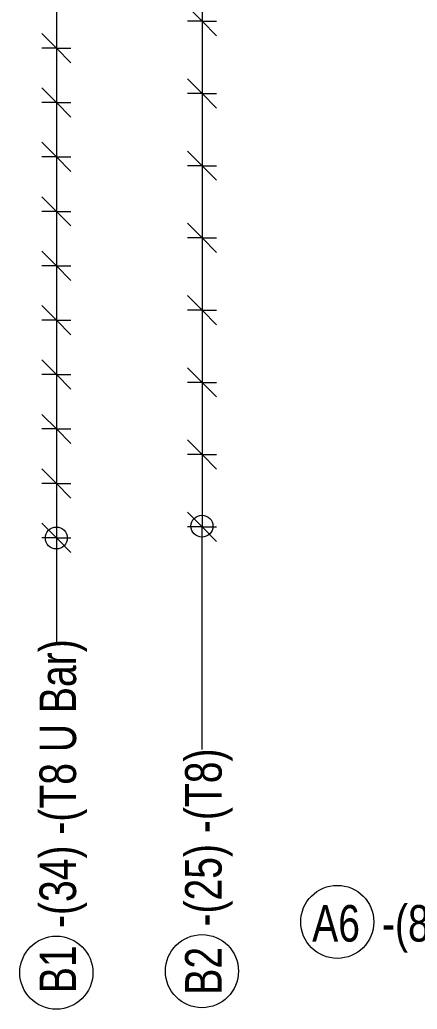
# Model space of a CAD drawing. Header units: millimetres. Extents: x -14563 to 6741, y -2784 to 21137.
# Drawn here: x -14426 to -13339, y -2615 to 93 of the extents above; entities that cross this region are included whole.
import ezdxf

# ---------------------------------------------------------------- set-up
doc = ezdxf.new("R2010")
doc.units = ezdxf.units.MM
for name, color, linetype, lineweight in [('A-ANNO-DIMS', 211, 'Continuous', 9), ('A-ANNO-DIMS-40', 211, 'Continuous', 9), ('S-RBAR-IDEN', 171, 'Continuous', 9)]:
    doc.layers.add(name, color=color, linetype=linetype, lineweight=lineweight)
doc.styles.add('Arial_1', font='arial.ttf', dxfattribs={"height": 95.25})
doc.styles.add('Nirmala UI Semilight', font='NirmalaS.ttf', dxfattribs={"width": 0.8, "height": 100})
doc.dimstyles.new('Arrow_Filled_-_2_5_NI_UI', dxfattribs={"dimscale": 304.8, "dimtxt": 104.736395, "dimasz": 0.262467, "dimexe": 0.131234, "dimexo": 0.0625, "dimgap": 0.131234, "dimtad": 1, "dimdec": 4, "dimzin": 0, "dimdsep": 46, "dimtxsty": 'Nirmala UI Semilight', "dimblk1": 'OBLIQUE', "dimblk2": 'OBLIQUE', "dimsah": 1, "dimcen": 0.09, "dimazin": 0, "dimtfac": 1, "dimtdec": 4, "dimtix": 1, "dimtmove": 0, "dimatfit": 3, "dimfxl": 0.131234, "dimfxlon": 1, "dimtvp": 1, "dimtolj": 1, "dimtzin": 0, "dimarcsym": 2})
doc.dimstyles.new('Arrow_Filled_-_2_5_NI_UI_1', dxfattribs={"dimscale": 304.8, "dimtxt": 104.736395, "dimasz": 0.262467, "dimexe": 0.131234, "dimexo": 0.0625, "dimgap": 0.131234, "dimtad": 1, "dimdec": 4, "dimzin": 0, "dimdsep": 46, "dimtxsty": 'Arial_1', "dimblk1": 'OBLIQUE', "dimblk2": 'OBLIQUE', "dimsah": 1, "dimcen": 0.09, "dimazin": 0, "dimtfac": 1, "dimtdec": 4, "dimtix": 1, "dimtmove": 0, "dimatfit": 3, "dimfxl": 0.131234, "dimfxlon": 1, "dimtvp": 1, "dimtolj": 1, "dimtzin": 0, "dimarcsym": 2})

# ---------------------------------------------------------------- blocks, each defined once
blk = doc.blocks.new('DIMBLOCK17-Elevation Front Copy 1')
at = {"layer": 'A-ANNO-DIMS-40'}
for p, q in [((-13927.6, 286.7), (-13967.6, 326.7)), ((-13927.6, 286.7), (-13967.6, 286.7)), ((-13927.6, 286.7), (-13927.6, 89)), ((-13927.6, 286.7), (-13887.6, 246.7)), ((-13927.6, 286.7), (-13887.6, 286.7)), ((-13927.6, 89), (-13967.6, 129)), ((-13927.6, 89), (-13967.6, 89)), ((-13927.6, 89), (-13887.6, 49)), ((-13927.6, 89), (-13887.6, 89))]:
    blk.add_line(p, q, dxfattribs=at)
blk = doc.blocks.new('_Oblique')
at = {"color": 0, "linetype": 'ByBlock', "lineweight": -2}
blk.add_line((-0.5, -0.5), (0.5, 0.5), dxfattribs=at)
blk = doc.blocks.new('DIMBLOCK18-Elevation Front Copy 1')
at = {"layer": 'A-ANNO-DIMS-40'}
for p, q in [((-13927.6, 89), (-13967.6, 129)), ((-13927.6, 89), (-13967.6, 89)), ((-13927.6, 89), (-13927.6, -108.8)), ((-13927.6, 89), (-13887.6, 49)), ((-13927.6, 89), (-13887.6, 89)), ((-13927.6, -108.8), (-13967.6, -68.8)), ((-13927.6, -108.8), (-13967.6, -108.8)), ((-13927.6, -108.8), (-13887.6, -148.8)), ((-13927.6, -108.8), (-13887.6, -108.8))]:
    blk.add_line(p, q, dxfattribs=at)
blk = doc.blocks.new('DIMBLOCK19-Elevation Front Copy 1')
at = {"layer": 'A-ANNO-DIMS-40'}
for p, q in [((-13927.6, -108.8), (-13967.6, -68.8)), ((-13927.6, -108.8), (-13967.6, -108.8)), ((-13927.6, -108.8), (-13927.6, -306.5)), ((-13927.6, -108.8), (-13887.6, -148.8)), ((-13927.6, -108.8), (-13887.6, -108.8)), ((-13927.6, -306.5), (-13967.6, -266.5)), ((-13927.6, -306.5), (-13967.6, -306.5)), ((-13927.6, -306.5), (-13887.6, -346.5)), ((-13927.6, -306.5), (-13887.6, -306.5))]:
    blk.add_line(p, q, dxfattribs=at)
blk = doc.blocks.new('DIMBLOCK20-Elevation Front Copy 1')
at = {"layer": 'A-ANNO-DIMS-40'}
for p, q in [((-13927.6, -306.5), (-13967.6, -266.5)), ((-13927.6, -306.5), (-13967.6, -306.5)), ((-13927.6, -306.5), (-13927.6, -504.2)), ((-13927.6, -306.5), (-13887.6, -346.5)), ((-13927.6, -306.5), (-13887.6, -306.5)), ((-13927.6, -504.2), (-13967.6, -464.2)), ((-13927.6, -504.2), (-13967.6, -504.2)), ((-13927.6, -504.2), (-13887.6, -544.2)), ((-13927.6, -504.2), (-13887.6, -504.2))]:
    blk.add_line(p, q, dxfattribs=at)
blk = doc.blocks.new('DIMBLOCK21-Elevation Front Copy 1')
at = {"layer": 'A-ANNO-DIMS-40'}
for p, q in [((-13927.6, -504.2), (-13967.6, -464.2)), ((-13927.6, -504.2), (-13967.6, -504.2)), ((-13927.6, -504.2), (-13927.6, -701.9)), ((-13927.6, -504.2), (-13887.6, -544.2)), ((-13927.6, -504.2), (-13887.6, -504.2)), ((-13927.6, -701.9), (-13967.6, -661.9)), ((-13927.6, -701.9), (-13967.6, -701.9)), ((-13927.6, -701.9), (-13887.6, -741.9)), ((-13927.6, -701.9), (-13887.6, -701.9))]:
    blk.add_line(p, q, dxfattribs=at)
blk = doc.blocks.new('DIMBLOCK22-Elevation Front Copy 1')
at = {"layer": 'A-ANNO-DIMS-40'}
for p, q in [((-13927.6, -701.9), (-13967.6, -661.9)), ((-13927.6, -701.9), (-13967.6, -701.9)), ((-13927.6, -701.9), (-13927.6, -899.6)), ((-13927.6, -701.9), (-13887.6, -741.9)), ((-13927.6, -701.9), (-13887.6, -701.9)), ((-13927.6, -899.6), (-13967.6, -859.6)), ((-13927.6, -899.6), (-13967.6, -899.6)), ((-13927.6, -899.6), (-13887.6, -939.6)), ((-13927.6, -899.6), (-13887.6, -899.6))]:
    blk.add_line(p, q, dxfattribs=at)
blk = doc.blocks.new('DIMBLOCK23-Elevation Front Copy 1')
at = {"layer": 'A-ANNO-DIMS-40'}
for p, q in [((-13927.6, -899.6), (-13967.6, -859.6)), ((-13927.6, -899.6), (-13967.6, -899.6)), ((-13927.6, -899.6), (-13927.6, -1097.3)), ((-13927.6, -899.6), (-13887.6, -939.6)), ((-13927.6, -899.6), (-13887.6, -899.6)), ((-13927.6, -1097.3), (-13967.6, -1057.3)), ((-13927.6, -1097.3), (-13967.6, -1097.3)), ((-13927.6, -1097.3), (-13887.6, -1137.3)), ((-13927.6, -1097.3), (-13887.6, -1097.3))]:
    blk.add_line(p, q, dxfattribs=at)
blk = doc.blocks.new('DIMBLOCK24-Elevation Front Copy 1')
at = {"layer": 'A-ANNO-DIMS-40'}
for p, q in [((-13927.6, -1097.3), (-13967.6, -1057.3)), ((-13927.6, -1097.3), (-13967.6, -1097.3)), ((-13927.6, -1097.3), (-13927.6, -1295)), ((-13927.6, -1097.3), (-13887.6, -1137.3)), ((-13927.6, -1097.3), (-13887.6, -1097.3)), ((-13927.6, -1295), (-13967.6, -1255)), ((-13927.6, -1295), (-13967.6, -1295)), ((-13927.6, -1295), (-13887.6, -1335)), ((-13927.6, -1295), (-13887.6, -1295))]:
    blk.add_line(p, q, dxfattribs=at)
blk = doc.blocks.new('DIMBLOCK25-Elevation Front Copy 1')
at = {"layer": 'A-ANNO-DIMS-40'}
for p, q in [((-13927.6, 3450), (-13967.6, 3490)), ((-13927.6, 3450), (-13967.6, 3450)), ((-13927.6, 3450), (-13927.6, -1295)), ((-13927.6, 3450), (-13927.6, 3252.3)), ((-13927.6, 3450), (-13887.6, 3410)), ((-13927.6, 3450), (-13887.6, 3450)), ((-13927.6, 3252.3), (-13967.6, 3292.3)), ((-13927.6, 3252.3), (-13967.6, 3252.3)), ((-13927.6, 3252.3), (-13927.6, 3054.6)), ((-13927.6, 3252.3), (-13887.6, 3212.3)), ((-13927.6, 3252.3), (-13887.6, 3252.3)), ((-13927.6, 3054.6), (-13967.6, 3094.6)), ((-13927.6, 3054.6), (-13967.6, 3054.6)), ((-13927.6, 3054.6), (-13927.6, 2856.9)), ((-13927.6, 3054.6), (-13887.6, 3014.6)), ((-13927.6, 3054.6), (-13887.6, 3054.6)), ((-13927.6, 2856.9), (-13967.6, 2896.9)), ((-13927.6, 2856.9), (-13967.6, 2856.9)), ((-13927.6, 2856.9), (-13927.6, 2659.2)), ((-13927.6, 2856.9), (-13887.6, 2816.9)), ((-13927.6, 2856.9), (-13887.6, 2856.9)), ((-13927.6, 2659.2), (-13967.6, 2699.2)), ((-13927.6, 2659.2), (-13967.6, 2659.2)), ((-13927.6, 2659.2), (-13927.6, 2461.5)), ((-13927.6, 2659.2), (-13887.6, 2619.2)), ((-13927.6, 2659.2), (-13887.6, 2659.2)), ((-13927.6, 2461.5), (-13967.6, 2501.5)), ((-13927.6, 2461.5), (-13967.6, 2461.5)), ((-13927.6, 2461.5), (-13927.6, 2263.7)), ((-13927.6, 2461.5), (-13887.6, 2421.5)), ((-13927.6, 2461.5), (-13887.6, 2461.5)), ((-13927.6, 2263.7), (-13967.6, 2303.7)), ((-13927.6, 2263.7), (-13967.6, 2263.7)), ((-13927.6, 2263.7), (-13927.6, 2066)), ((-13927.6, 2263.7), (-13887.6, 2223.7)), ((-13927.6, 2263.7), (-13887.6, 2263.7)), ((-13927.6, 2066), (-13967.6, 2106)), ((-13927.6, 2066), (-13967.6, 2066)), ((-13927.6, 2066), (-13927.6, 1868.3)), ((-13927.6, 2066), (-13887.6, 2026)), ((-13927.6, 2066), (-13887.6, 2066)), ((-13927.6, 1868.3), (-13967.6, 1908.3)), ((-13927.6, 1868.3), (-13967.6, 1868.3)), ((-13927.6, 1868.3), (-13927.6, 1670.6)), ((-13927.6, 1868.3), (-13887.6, 1828.3)), ((-13927.6, 1868.3), (-13887.6, 1868.3)), ((-13927.6, 1670.6), (-13967.6, 1710.6)), ((-13927.6, 1670.6), (-13967.6, 1670.6)), ((-13927.6, 1670.6), (-13927.6, 1472.9)), ((-13927.6, 1670.6), (-13887.6, 1630.6)), ((-13927.6, 1670.6), (-13887.6, 1670.6)), ((-13927.6, 1472.9), (-13967.6, 1512.9)), ((-13927.6, 1472.9), (-13967.6, 1472.9)), ((-13927.6, 1472.9), (-13927.6, 1275.2)), ((-13927.6, 1472.9), (-13887.6, 1432.9)), ((-13927.6, 1472.9), (-13887.6, 1472.9)), ((-13927.6, 1275.2), (-13967.6, 1315.2)), ((-13927.6, 1275.2), (-13967.6, 1275.2)), ((-13927.6, 1275.2), (-13927.6, 1077.5)), ((-13927.6, 1275.2), (-13887.6, 1235.2)), ((-13927.6, 1275.2), (-13887.6, 1275.2)), ((-13927.6, 1077.5), (-13967.6, 1117.5)), ((-13927.6, 1077.5), (-13967.6, 1077.5)), ((-13927.6, 1077.5), (-13927.6, 879.8)), ((-13927.6, 1077.5), (-13887.6, 1037.5)), ((-13927.6, 1077.5), (-13887.6, 1077.5)), ((-13927.6, 879.8), (-13967.6, 919.8)), ((-13927.6, 879.8), (-13967.6, 879.8)), ((-13927.6, 879.8), (-13927.6, 682.1)), ((-13927.6, 879.8), (-13887.6, 839.8)), ((-13927.6, 879.8), (-13887.6, 879.8)), ((-13927.6, 682.1), (-13967.6, 722.1)), ((-13927.6, 682.1), (-13967.6, 682.1)), ((-13927.6, 682.1), (-13927.6, 484.4)), ((-13927.6, 682.1), (-13887.6, 642.1)), ((-13927.6, 682.1), (-13887.6, 682.1)), ((-13927.6, 484.4), (-13967.6, 524.4)), ((-13927.6, 484.4), (-13967.6, 484.4)), ((-13927.6, 484.4), (-13927.6, 286.7)), ((-13927.6, 484.4), (-13887.6, 444.4)), ((-13927.6, 484.4), (-13887.6, 484.4)), ((-13927.6, 286.7), (-13967.6, 326.7)), ((-13927.6, 286.7), (-13967.6, 286.7)), ((-13927.6, 286.7), (-13927.6, 89)), ((-13927.6, 286.7), (-13887.6, 246.7)), ((-13927.6, 286.7), (-13887.6, 286.7)), ((-13927.6, 89), (-13967.6, 129)), ((-13927.6, 89), (-13967.6, 89)), ((-13927.6, 89), (-13927.6, -108.8)), ((-13927.6, 89), (-13887.6, 49)), ((-13927.6, 89), (-13887.6, 89)), ((-13927.6, -108.8), (-13967.6, -68.8)), ((-13927.6, -108.8), (-13967.6, -108.8)), ((-13927.6, -108.8), (-13927.6, -306.5)), ((-13927.6, -108.8), (-13887.6, -148.8)), ((-13927.6, -108.8), (-13887.6, -108.8)), ((-13927.6, -306.5), (-13967.6, -266.5)), ((-13927.6, -306.5), (-13967.6, -306.5)), ((-13927.6, -306.5), (-13927.6, -504.2)), ((-13927.6, -306.5), (-13887.6, -346.5)), ((-13927.6, -306.5), (-13887.6, -306.5)), ((-13927.6, -504.2), (-13967.6, -464.2)), ((-13927.6, -504.2), (-13967.6, -504.2)), ((-13927.6, -504.2), (-13927.6, -701.9)), ((-13927.6, -504.2), (-13887.6, -544.2)), ((-13927.6, -504.2), (-13887.6, -504.2)), ((-13927.6, -701.9), (-13967.6, -661.9)), ((-13927.6, -701.9), (-13967.6, -701.9)), ((-13927.6, -701.9), (-13927.6, -899.6)), ((-13927.6, -701.9), (-13887.6, -741.9)), ((-13927.6, -701.9), (-13887.6, -701.9)), ((-13927.6, -899.6), (-13967.6, -859.6)), ((-13927.6, -899.6), (-13967.6, -899.6)), ((-13927.6, -899.6), (-13927.6, -1097.3)), ((-13927.6, -899.6), (-13887.6, -939.6)), ((-13927.6, -899.6), (-13887.6, -899.6)), ((-13927.6, -1097.3), (-13967.6, -1057.3)), ((-13927.6, -1097.3), (-13967.6, -1097.3)), ((-13927.6, -1097.3), (-13927.6, -1295)), ((-13927.6, -1097.3), (-13887.6, -1137.3)), ((-13927.6, -1097.3), (-13887.6, -1097.3)), ((-13927.6, -1295), (-13967.6, -1255)), ((-13927.6, -1295), (-13967.6, -1295)), ((-13927.6, -1295), (-13887.6, -1335)), ((-13927.6, -1295), (-13887.6, -1295))]:
    blk.add_line(p, q, dxfattribs=at)
blk = doc.blocks.new('_None')
blk = doc.blocks.new('DIMBLOCK49-Elevation Front Copy 1')
at = {"layer": 'A-ANNO-DIMS-40'}
for p, q in [((-14326.1, 164.4), (-14366.1, 204.4)), ((-14326.1, 164.4), (-14366.1, 164.4)), ((-14326.1, 164.4), (-14326.1, 15.5)), ((-14326.1, 164.4), (-14286.1, 124.4)), ((-14326.1, 164.4), (-14286.1, 164.4)), ((-14326.1, 15.5), (-14366.1, 55.5)), ((-14326.1, 15.5), (-14366.1, 15.5)), ((-14326.1, 15.5), (-14286.1, -24.5)), ((-14326.1, 15.5), (-14286.1, 15.5))]:
    blk.add_line(p, q, dxfattribs=at)
blk = doc.blocks.new('DIMBLOCK50-Elevation Front Copy 1')
at = {"layer": 'A-ANNO-DIMS-40'}
for p, q in [((-14326.1, 15.5), (-14366.1, 55.5)), ((-14326.1, 15.5), (-14366.1, 15.5)), ((-14326.1, 15.5), (-14326.1, -133.5)), ((-14326.1, 15.5), (-14286.1, -24.5)), ((-14326.1, 15.5), (-14286.1, 15.5)), ((-14326.1, -133.5), (-14366.1, -93.5)), ((-14326.1, -133.5), (-14366.1, -133.5)), ((-14326.1, -133.5), (-14286.1, -173.5)), ((-14326.1, -133.5), (-14286.1, -133.5))]:
    blk.add_line(p, q, dxfattribs=at)
blk = doc.blocks.new('DIMBLOCK51-Elevation Front Copy 1')
at = {"layer": 'A-ANNO-DIMS-40'}
for p, q in [((-14326.1, -133.5), (-14366.1, -93.5)), ((-14326.1, -133.5), (-14366.1, -133.5)), ((-14326.1, -133.5), (-14326.1, -282.4)), ((-14326.1, -133.5), (-14286.1, -173.5)), ((-14326.1, -133.5), (-14286.1, -133.5)), ((-14326.1, -282.4), (-14366.1, -242.4)), ((-14326.1, -282.4), (-14366.1, -282.4)), ((-14326.1, -282.4), (-14286.1, -322.4)), ((-14326.1, -282.4), (-14286.1, -282.4))]:
    blk.add_line(p, q, dxfattribs=at)
blk = doc.blocks.new('DIMBLOCK52-Elevation Front Copy 1')
at = {"layer": 'A-ANNO-DIMS-40'}
for p, q in [((-14326.1, -282.4), (-14366.1, -242.4)), ((-14326.1, -282.4), (-14366.1, -282.4)), ((-14326.1, -282.4), (-14326.1, -431.4)), ((-14326.1, -282.4), (-14286.1, -322.4)), ((-14326.1, -282.4), (-14286.1, -282.4)), ((-14326.1, -431.4), (-14366.1, -391.4)), ((-14326.1, -431.4), (-14366.1, -431.4)), ((-14326.1, -431.4), (-14286.1, -471.4)), ((-14326.1, -431.4), (-14286.1, -431.4))]:
    blk.add_line(p, q, dxfattribs=at)
blk = doc.blocks.new('DIMBLOCK53-Elevation Front Copy 1')
at = {"layer": 'A-ANNO-DIMS-40'}
for p, q in [((-14326.1, -431.4), (-14366.1, -391.4)), ((-14326.1, -431.4), (-14366.1, -431.4)), ((-14326.1, -431.4), (-14326.1, -580.3)), ((-14326.1, -431.4), (-14286.1, -471.4)), ((-14326.1, -431.4), (-14286.1, -431.4)), ((-14326.1, -580.3), (-14366.1, -540.3)), ((-14326.1, -580.3), (-14366.1, -580.3)), ((-14326.1, -580.3), (-14286.1, -620.3)), ((-14326.1, -580.3), (-14286.1, -580.3))]:
    blk.add_line(p, q, dxfattribs=at)
blk = doc.blocks.new('DIMBLOCK54-Elevation Front Copy 1')
at = {"layer": 'A-ANNO-DIMS-40'}
for p, q in [((-14326.1, -580.3), (-14366.1, -540.3)), ((-14326.1, -580.3), (-14366.1, -580.3)), ((-14326.1, -580.3), (-14326.1, -729.2)), ((-14326.1, -580.3), (-14286.1, -620.3)), ((-14326.1, -580.3), (-14286.1, -580.3)), ((-14326.1, -729.2), (-14366.1, -689.2)), ((-14326.1, -729.2), (-14366.1, -729.2)), ((-14326.1, -729.2), (-14286.1, -769.2)), ((-14326.1, -729.2), (-14286.1, -729.2))]:
    blk.add_line(p, q, dxfattribs=at)
blk = doc.blocks.new('DIMBLOCK55-Elevation Front Copy 1')
at = {"layer": 'A-ANNO-DIMS-40'}
for p, q in [((-14326.1, -729.2), (-14366.1, -689.2)), ((-14326.1, -729.2), (-14366.1, -729.2)), ((-14326.1, -729.2), (-14326.1, -878.2)), ((-14326.1, -729.2), (-14286.1, -769.2)), ((-14326.1, -729.2), (-14286.1, -729.2)), ((-14326.1, -878.2), (-14366.1, -838.2)), ((-14326.1, -878.2), (-14366.1, -878.2)), ((-14326.1, -878.2), (-14286.1, -918.2)), ((-14326.1, -878.2), (-14286.1, -878.2))]:
    blk.add_line(p, q, dxfattribs=at)
blk = doc.blocks.new('DIMBLOCK56-Elevation Front Copy 1')
at = {"layer": 'A-ANNO-DIMS-40'}
for p, q in [((-14326.1, -878.2), (-14366.1, -838.2)), ((-14326.1, -878.2), (-14366.1, -878.2)), ((-14326.1, -878.2), (-14326.1, -1027.1)), ((-14326.1, -878.2), (-14286.1, -918.2)), ((-14326.1, -878.2), (-14286.1, -878.2)), ((-14326.1, -1027.1), (-14366.1, -987.1)), ((-14326.1, -1027.1), (-14366.1, -1027.1)), ((-14326.1, -1027.1), (-14286.1, -1067.1)), ((-14326.1, -1027.1), (-14286.1, -1027.1))]:
    blk.add_line(p, q, dxfattribs=at)
blk = doc.blocks.new('DIMBLOCK57-Elevation Front Copy 1')
at = {"layer": 'A-ANNO-DIMS-40'}
for p, q in [((-14326.1, -1027.1), (-14366.1, -987.1)), ((-14326.1, -1027.1), (-14366.1, -1027.1)), ((-14326.1, -1027.1), (-14326.1, -1176.1)), ((-14326.1, -1027.1), (-14286.1, -1067.1)), ((-14326.1, -1027.1), (-14286.1, -1027.1)), ((-14326.1, -1176.1), (-14366.1, -1136.1)), ((-14326.1, -1176.1), (-14366.1, -1176.1)), ((-14326.1, -1176.1), (-14286.1, -1216.1)), ((-14326.1, -1176.1), (-14286.1, -1176.1))]:
    blk.add_line(p, q, dxfattribs=at)
blk = doc.blocks.new('DIMBLOCK58-Elevation Front Copy 1')
at = {"layer": 'A-ANNO-DIMS-40'}
for p, q in [((-14326.1, -1176.1), (-14366.1, -1136.1)), ((-14326.1, -1176.1), (-14366.1, -1176.1)), ((-14326.1, -1176.1), (-14326.1, -1325)), ((-14326.1, -1176.1), (-14286.1, -1216.1)), ((-14326.1, -1176.1), (-14286.1, -1176.1)), ((-14326.1, -1325), (-14366.1, -1285)), ((-14326.1, -1325), (-14366.1, -1325)), ((-14326.1, -1325), (-14286.1, -1365)), ((-14326.1, -1325), (-14286.1, -1325))]:
    blk.add_line(p, q, dxfattribs=at)
blk = doc.blocks.new('DIMBLOCK59-Elevation Front Copy 1')
at = {"layer": 'A-ANNO-DIMS-40'}
for p, q in [((-14326.1, 3590), (-14366.1, 3630)), ((-14326.1, 3590), (-14366.1, 3590)), ((-14326.1, 3590), (-14326.1, -1325)), ((-14326.1, 3590), (-14326.1, 3441.1)), ((-14326.1, 3590), (-14286.1, 3550)), ((-14326.1, 3590), (-14286.1, 3590)), ((-14326.1, 3441.1), (-14366.1, 3481.1)), ((-14326.1, 3441.1), (-14366.1, 3441.1)), ((-14326.1, 3441.1), (-14326.1, 3292.1)), ((-14326.1, 3441.1), (-14286.1, 3401.1)), ((-14326.1, 3441.1), (-14286.1, 3441.1)), ((-14326.1, 3292.1), (-14366.1, 3332.1)), ((-14326.1, 3292.1), (-14366.1, 3292.1)), ((-14326.1, 3292.1), (-14326.1, 3143.2)), ((-14326.1, 3292.1), (-14286.1, 3252.1)), ((-14326.1, 3292.1), (-14286.1, 3292.1)), ((-14326.1, 3143.2), (-14366.1, 3183.2)), ((-14326.1, 3143.2), (-14366.1, 3143.2)), ((-14326.1, 3143.2), (-14326.1, 2994.2)), ((-14326.1, 3143.2), (-14286.1, 3103.2)), ((-14326.1, 3143.2), (-14286.1, 3143.2)), ((-14326.1, 2994.2), (-14366.1, 3034.2)), ((-14326.1, 2994.2), (-14366.1, 2994.2)), ((-14326.1, 2994.2), (-14326.1, 2845.3)), ((-14326.1, 2994.2), (-14286.1, 2954.2)), ((-14326.1, 2994.2), (-14286.1, 2994.2)), ((-14326.1, 2845.3), (-14366.1, 2885.3)), ((-14326.1, 2845.3), (-14366.1, 2845.3)), ((-14326.1, 2845.3), (-14326.1, 2696.4)), ((-14326.1, 2845.3), (-14286.1, 2805.3)), ((-14326.1, 2845.3), (-14286.1, 2845.3)), ((-14326.1, 2696.4), (-14366.1, 2736.4)), ((-14326.1, 2696.4), (-14366.1, 2696.4)), ((-14326.1, 2696.4), (-14326.1, 2547.4)), ((-14326.1, 2696.4), (-14286.1, 2656.4)), ((-14326.1, 2696.4), (-14286.1, 2696.4)), ((-14326.1, 2547.4), (-14366.1, 2587.4)), ((-14326.1, 2547.4), (-14366.1, 2547.4)), ((-14326.1, 2547.4), (-14326.1, 2398.5)), ((-14326.1, 2547.4), (-14286.1, 2507.4)), ((-14326.1, 2547.4), (-14286.1, 2547.4)), ((-14326.1, 2398.5), (-14366.1, 2438.5)), ((-14326.1, 2398.5), (-14366.1, 2398.5)), ((-14326.1, 2398.5), (-14326.1, 2249.5)), ((-14326.1, 2398.5), (-14286.1, 2358.5)), ((-14326.1, 2398.5), (-14286.1, 2398.5)), ((-14326.1, 2249.5), (-14366.1, 2289.5)), ((-14326.1, 2249.5), (-14366.1, 2249.5)), ((-14326.1, 2249.5), (-14326.1, 2100.6)), ((-14326.1, 2249.5), (-14286.1, 2209.5)), ((-14326.1, 2249.5), (-14286.1, 2249.5)), ((-14326.1, 2100.6), (-14366.1, 2140.6)), ((-14326.1, 2100.6), (-14366.1, 2100.6)), ((-14326.1, 2100.6), (-14326.1, 1951.7)), ((-14326.1, 2100.6), (-14286.1, 2060.6)), ((-14326.1, 2100.6), (-14286.1, 2100.6)), ((-14326.1, 1951.7), (-14366.1, 1991.7)), ((-14326.1, 1951.7), (-14366.1, 1951.7)), ((-14326.1, 1951.7), (-14326.1, 1802.7)), ((-14326.1, 1951.7), (-14286.1, 1911.7)), ((-14326.1, 1951.7), (-14286.1, 1951.7)), ((-14326.1, 1802.7), (-14366.1, 1842.7)), ((-14326.1, 1802.7), (-14366.1, 1802.7)), ((-14326.1, 1802.7), (-14326.1, 1653.8)), ((-14326.1, 1802.7), (-14286.1, 1762.7)), ((-14326.1, 1802.7), (-14286.1, 1802.7)), ((-14326.1, 1653.8), (-14366.1, 1693.8)), ((-14326.1, 1653.8), (-14366.1, 1653.8)), ((-14326.1, 1653.8), (-14326.1, 1504.8)), ((-14326.1, 1653.8), (-14286.1, 1613.8)), ((-14326.1, 1653.8), (-14286.1, 1653.8)), ((-14326.1, 1504.8), (-14366.1, 1544.8)), ((-14326.1, 1504.8), (-14366.1, 1504.8)), ((-14326.1, 1504.8), (-14326.1, 1355.9)), ((-14326.1, 1504.8), (-14286.1, 1464.8)), ((-14326.1, 1504.8), (-14286.1, 1504.8)), ((-14326.1, 1355.9), (-14366.1, 1395.9)), ((-14326.1, 1355.9), (-14366.1, 1355.9)), ((-14326.1, 1355.9), (-14326.1, 1207)), ((-14326.1, 1355.9), (-14286.1, 1315.9)), ((-14326.1, 1355.9), (-14286.1, 1355.9)), ((-14326.1, 1207), (-14366.1, 1247)), ((-14326.1, 1207), (-14366.1, 1207)), ((-14326.1, 1207), (-14326.1, 1058)), ((-14326.1, 1207), (-14286.1, 1167)), ((-14326.1, 1207), (-14286.1, 1207)), ((-14326.1, 1058), (-14366.1, 1098)), ((-14326.1, 1058), (-14366.1, 1058)), ((-14326.1, 1058), (-14326.1, 909.1)), ((-14326.1, 1058), (-14286.1, 1018)), ((-14326.1, 1058), (-14286.1, 1058)), ((-14326.1, 909.1), (-14366.1, 949.1)), ((-14326.1, 909.1), (-14366.1, 909.1)), ((-14326.1, 909.1), (-14326.1, 760.2)), ((-14326.1, 909.1), (-14286.1, 869.1)), ((-14326.1, 909.1), (-14286.1, 909.1)), ((-14326.1, 760.2), (-14366.1, 800.2)), ((-14326.1, 760.2), (-14366.1, 760.2)), ((-14326.1, 760.2), (-14326.1, 611.2)), ((-14326.1, 760.2), (-14286.1, 720.2)), ((-14326.1, 760.2), (-14286.1, 760.2)), ((-14326.1, 611.2), (-14366.1, 651.2)), ((-14326.1, 611.2), (-14366.1, 611.2)), ((-14326.1, 611.2), (-14326.1, 462.3)), ((-14326.1, 611.2), (-14286.1, 571.2)), ((-14326.1, 611.2), (-14286.1, 611.2)), ((-14326.1, 462.3), (-14366.1, 502.3)), ((-14326.1, 462.3), (-14366.1, 462.3)), ((-14326.1, 462.3), (-14326.1, 313.3)), ((-14326.1, 462.3), (-14286.1, 422.3)), ((-14326.1, 462.3), (-14286.1, 462.3)), ((-14326.1, 313.3), (-14366.1, 353.3)), ((-14326.1, 313.3), (-14366.1, 313.3)), ((-14326.1, 313.3), (-14326.1, 164.4)), ((-14326.1, 313.3), (-14286.1, 273.3)), ((-14326.1, 313.3), (-14286.1, 313.3)), ((-14326.1, 164.4), (-14366.1, 204.4)), ((-14326.1, 164.4), (-14366.1, 164.4)), ((-14326.1, 164.4), (-14326.1, 15.5)), ((-14326.1, 164.4), (-14286.1, 124.4)), ((-14326.1, 164.4), (-14286.1, 164.4)), ((-14326.1, 15.5), (-14366.1, 55.5)), ((-14326.1, 15.5), (-14366.1, 15.5)), ((-14326.1, 15.5), (-14326.1, -133.5)), ((-14326.1, 15.5), (-14286.1, -24.5)), ((-14326.1, 15.5), (-14286.1, 15.5)), ((-14326.1, -133.5), (-14366.1, -93.5)), ((-14326.1, -133.5), (-14366.1, -133.5)), ((-14326.1, -133.5), (-14326.1, -282.4)), ((-14326.1, -133.5), (-14286.1, -173.5)), ((-14326.1, -133.5), (-14286.1, -133.5)), ((-14326.1, -282.4), (-14366.1, -242.4)), ((-14326.1, -282.4), (-14366.1, -282.4)), ((-14326.1, -282.4), (-14326.1, -431.4)), ((-14326.1, -282.4), (-14286.1, -322.4)), ((-14326.1, -282.4), (-14286.1, -282.4)), ((-14326.1, -431.4), (-14366.1, -391.4)), ((-14326.1, -431.4), (-14366.1, -431.4)), ((-14326.1, -431.4), (-14326.1, -580.3)), ((-14326.1, -431.4), (-14286.1, -471.4)), ((-14326.1, -431.4), (-14286.1, -431.4)), ((-14326.1, -580.3), (-14366.1, -540.3)), ((-14326.1, -580.3), (-14366.1, -580.3)), ((-14326.1, -580.3), (-14326.1, -729.2)), ((-14326.1, -580.3), (-14286.1, -620.3)), ((-14326.1, -580.3), (-14286.1, -580.3)), ((-14326.1, -729.2), (-14366.1, -689.2)), ((-14326.1, -729.2), (-14366.1, -729.2)), ((-14326.1, -729.2), (-14326.1, -878.2)), ((-14326.1, -729.2), (-14286.1, -769.2)), ((-14326.1, -729.2), (-14286.1, -729.2)), ((-14326.1, -878.2), (-14366.1, -838.2)), ((-14326.1, -878.2), (-14366.1, -878.2)), ((-14326.1, -878.2), (-14326.1, -1027.1)), ((-14326.1, -878.2), (-14286.1, -918.2)), ((-14326.1, -878.2), (-14286.1, -878.2)), ((-14326.1, -1027.1), (-14366.1, -987.1)), ((-14326.1, -1027.1), (-14366.1, -1027.1)), ((-14326.1, -1027.1), (-14326.1, -1176.1)), ((-14326.1, -1027.1), (-14286.1, -1067.1)), ((-14326.1, -1027.1), (-14286.1, -1027.1)), ((-14326.1, -1176.1), (-14366.1, -1136.1)), ((-14326.1, -1176.1), (-14366.1, -1176.1)), ((-14326.1, -1176.1), (-14326.1, -1325)), ((-14326.1, -1176.1), (-14286.1, -1216.1)), ((-14326.1, -1176.1), (-14286.1, -1176.1)), ((-14326.1, -1325), (-14366.1, -1285)), ((-14326.1, -1325), (-14366.1, -1325)), ((-14326.1, -1325), (-14286.1, -1365)), ((-14326.1, -1325), (-14286.1, -1325))]:
    blk.add_line(p, q, dxfattribs=at)
blk = doc.blocks.new('M_Rebar Tag_rfa MARK - DOT 1_5-794230-Elevation Front Copy 1')
at = {"layer": 'S-RBAR-IDEN'}
blk.add_circle((-14326, 3918.4), 100, dxfattribs=at)
blk = doc.blocks.new('M_Rebar Tag_rfa MARK - DOT 1 MM-794228-Elevation Front Copy 1')
at = {"layer": 'S-RBAR-IDEN'}
blk.add_circle((-10010.3, 3613.8), 100, dxfattribs=at)

msp = doc.modelspace()

# ---------------------------------------------------------------- linework, layer by layer
at = {"layer": 'S-RBAR-IDEN'}
for p, q in [((-13927.77491, -1293.05658), (-13927.77491, -1904.32629)), ((-14326.12061, -1325.67611), (-14326.12061, -1609.91406))]:
    msp.add_line(p, q, dxfattribs=at)
for centre in [(-13927.77491, -1293.05658), (-14326.12061, -1325.67611)]:
    msp.add_circle(centre, 30, dxfattribs=at)

# ---------------------------------------------------------------- block references
at = {"layer": 'S-RBAR-IDEN', "rotation": 270.0000000000001}
msp.add_blockref('M_Rebar Tag_rfa MARK - DOT 1 MM-794228-Elevation Front Copy 1', (-17171.27771, -12386.70722), dxfattribs=at)
at = {"layer": 'S-RBAR-IDEN'}
for p in [(-0.0945, -6433.83729), (398.2512, -6429.68952)]:
    msp.add_blockref('M_Rebar Tag_rfa MARK - DOT 1_5-794230-Elevation Front Copy 1', p, dxfattribs=at)

# ---------------------------------------------------------------- texts
at = {"layer": 'S-RBAR-IDEN', "char_height": 100, "attachment_point": 1, "rotation": 90, "style": 'Nirmala UI Semilight'}
for s, insert, width in [('-(34) -(T8 U Bar)', (-14372.20251, -2393.27406), 946.6326), ('-(25) -(T8)', (-13973.85681, -2389.12629), 584.9112), ('B1', (-14372.20251, -2571.45458), 128.27), ('B2', (-13973.85681, -2575.7868), 148.7932)]:
    msp.add_mtext(s, dxfattribs=dict(at, insert=insert, width=width))
at = {"layer": 'S-RBAR-IDEN', "char_height": 100, "attachment_point": 1, "style": 'Nirmala UI Semilight'}
for s, insert, width in [('A6', (-13626.21941, -2330.35628), 159.0548), ('-(8) -(T8)', (-13435.2389, -2330.35628), 513.08)]:
    msp.add_mtext(s, dxfattribs=dict(at, insert=insert, width=width))

# ---------------------------------------------------------------- dimensions: what is measured, and where the dimension line sits
at = {"layer": 'A-ANNO-DIMS'}
for base, p1, p2, text, dimstyle, override, picture, middle in [((-14326.14859, -1325), (-14286.14859, 3590), (-14286.14859, -1325), '4915', 'Arrow_Filled_-_2_5_NI_UI_1', {"dimpost": '<>', "dimblk1": 'None', "dimblk2": 'None', "dimsah": 1, "dimfxl": 4915}, 'DIMBLOCK59-Elevation Front Copy 1', (-14414.78067, 1132.5)), ((-13927.55476, -1295), (-13887.55476, 3450), (-13887.55476, -1295), '4745', 'Arrow_Filled_-_2_5_NI_UI', {"dimpost": '<>', "dimblk1": 'None', "dimblk2": 'None', "dimsah": 1, "dimfxl": 4745}, 'DIMBLOCK25-Elevation Front Copy 1', (-14018.39158, 1077.5)), ((-13927.55476, 88.95833), (-13887.55476, 286.66667), (-13887.55476, 88.95833), ' ', 'Arrow_Filled_-_2_5_NI_UI', {"dimpost": '<>', "dimfxl": 197.708333}, 'DIMBLOCK17-Elevation Front Copy 1', (-13927.55476, 187.8125)), ((-14326.14859, 15.45455), (-14286.14859, 164.39394), (-14286.14859, 15.45455), ' ', 'Arrow_Filled_-_2_5_NI_UI_1', {"dimpost": '<>', "dimfxl": 148.939394}, 'DIMBLOCK49-Elevation Front Copy 1', (-14326.14859, 89.92424)), ((-13927.55476, -108.75), (-13887.55476, 88.95833), (-13887.55476, -108.75), ' ', 'Arrow_Filled_-_2_5_NI_UI', {"dimpost": '<>', "dimfxl": 197.708333}, 'DIMBLOCK18-Elevation Front Copy 1', (-13927.55476, -9.89583)), ((-14326.14859, -133.48485), (-14286.14859, 15.45455), (-14286.14859, -133.48485), ' ', 'Arrow_Filled_-_2_5_NI_UI_1', {"dimpost": '<>', "dimfxl": 148.939394}, 'DIMBLOCK50-Elevation Front Copy 1', (-14326.14859, -59.01515)), ((-13927.55476, -306.45833), (-13887.55476, -108.75), (-13887.55476, -306.45833), ' ', 'Arrow_Filled_-_2_5_NI_UI', {"dimpost": '<>', "dimfxl": 197.708333}, 'DIMBLOCK19-Elevation Front Copy 1', (-13927.55476, -207.60417)), ((-14326.14859, -282.42424), (-14286.14859, -133.48485), (-14286.14859, -282.42424), ' ', 'Arrow_Filled_-_2_5_NI_UI_1', {"dimpost": '<>', "dimfxl": 148.939394}, 'DIMBLOCK51-Elevation Front Copy 1', (-14326.14859, -207.95455)), ((-14326.14859, -431.36364), (-14286.14859, -282.42424), (-14286.14859, -431.36364), ' ', 'Arrow_Filled_-_2_5_NI_UI_1', {"dimpost": '<>', "dimfxl": 148.939394}, 'DIMBLOCK52-Elevation Front Copy 1', (-14326.14859, -356.89394)), ((-13927.55476, -504.16667), (-13887.55476, -306.45833), (-13887.55476, -504.16667), ' ', 'Arrow_Filled_-_2_5_NI_UI', {"dimpost": '<>', "dimfxl": 197.708333}, 'DIMBLOCK20-Elevation Front Copy 1', (-13927.55476, -405.3125)), ((-14326.14859, -580.30303), (-14286.14859, -431.36364), (-14286.14859, -580.30303), ' ', 'Arrow_Filled_-_2_5_NI_UI_1', {"dimpost": '<>', "dimfxl": 148.939394}, 'DIMBLOCK53-Elevation Front Copy 1', (-14326.14859, -505.83333)), ((-13927.55476, -701.875), (-13887.55476, -504.16667), (-13887.55476, -701.875), ' ', 'Arrow_Filled_-_2_5_NI_UI', {"dimpost": '<>', "dimfxl": 197.708333}, 'DIMBLOCK21-Elevation Front Copy 1', (-13927.55476, -603.02083)), ((-14326.14859, -729.24242), (-14286.14859, -580.30303), (-14286.14859, -729.24242), ' ', 'Arrow_Filled_-_2_5_NI_UI_1', {"dimpost": '<>', "dimfxl": 148.939394}, 'DIMBLOCK54-Elevation Front Copy 1', (-14326.14859, -654.77273)), ((-13927.55476, -899.58333), (-13887.55476, -701.875), (-13887.55476, -899.58333), ' ', 'Arrow_Filled_-_2_5_NI_UI', {"dimpost": '<>', "dimfxl": 197.708333}, 'DIMBLOCK22-Elevation Front Copy 1', (-13927.55476, -800.72917)), ((-14326.14859, -878.18182), (-14286.14859, -729.24242), (-14286.14859, -878.18182), ' ', 'Arrow_Filled_-_2_5_NI_UI_1', {"dimpost": '<>', "dimfxl": 148.939394}, 'DIMBLOCK55-Elevation Front Copy 1', (-14326.14859, -803.71212)), ((-14326.14859, -1027.12121), (-14286.14859, -878.18182), (-14286.14859, -1027.12121), ' ', 'Arrow_Filled_-_2_5_NI_UI_1', {"dimpost": '<>', "dimfxl": 148.939394}, 'DIMBLOCK56-Elevation Front Copy 1', (-14326.14859, -952.65152)), ((-13927.55476, -1097.29167), (-13887.55476, -899.58333), (-13887.55476, -1097.29167), ' ', 'Arrow_Filled_-_2_5_NI_UI', {"dimpost": '<>', "dimfxl": 197.708333}, 'DIMBLOCK23-Elevation Front Copy 1', (-13927.55476, -998.4375)), ((-14326.14859, -1176.06061), (-14286.14859, -1027.12121), (-14286.14859, -1176.06061), ' ', 'Arrow_Filled_-_2_5_NI_UI_1', {"dimpost": '<>', "dimfxl": 148.939394}, 'DIMBLOCK57-Elevation Front Copy 1', (-14326.14859, -1101.59091)), ((-13927.55476, -1295), (-13887.55476, -1097.29167), (-13887.55476, -1295), ' ', 'Arrow_Filled_-_2_5_NI_UI', {"dimpost": '<>', "dimfxl": 197.708333}, 'DIMBLOCK24-Elevation Front Copy 1', (-13927.55476, -1196.14583)), ((-14326.14859, -1325), (-14286.14859, -1176.06061), (-14286.14859, -1325), ' ', 'Arrow_Filled_-_2_5_NI_UI_1', {"dimpost": '<>', "dimfxl": 148.939394}, 'DIMBLOCK58-Elevation Front Copy 1', (-14326.14859, -1250.5303))]:
    dim = msp.add_linear_dim(base=base, p1=p1, p2=p2, angle=90, text=text, dimstyle=dimstyle, override=override, dxfattribs=at)
    dim.commit()
    dim.dimension.update_dxf_attribs({"geometry": picture, "text_midpoint": middle})

doc.saveas('drawing.dxf')
